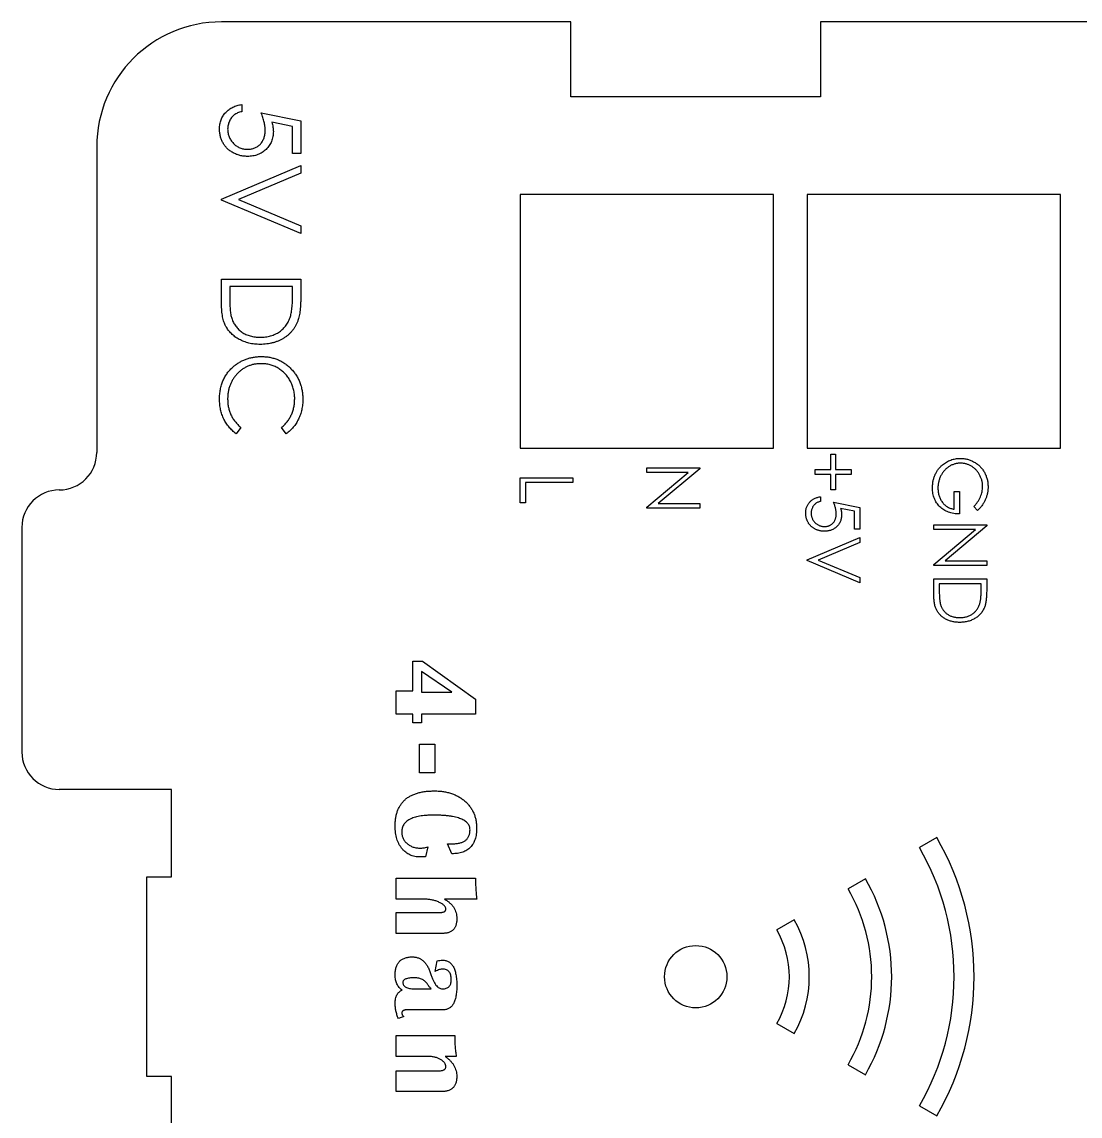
# Model space of a CAD drawing. Header units: millimetres. Extents: x 2 to 1187, y 2 to 839.
# Drawn here: x 164.3 to 206.7, y 704.09 to 747.92 of the extents above; entities that cross this region are included whole.
import ezdxf

# ---------------------------------------------------------------- set-up
doc = ezdxf.new("R2010")
doc.units = ezdxf.units.MM

msp = doc.modelspace()

# ---------------------------------------------------------------- linework, layer by layer
at = {"color": 7, "linetype": 'Continuous', "lineweight": 25}
for p, q in [((186.297, 747.924), (172.297, 747.924)), ((186.297, 744.924), (186.297, 747.924)), ((196.297, 747.924), (196.297, 744.924)), ((216.297, 747.924), (196.297, 747.924)), ((196.297, 744.924), (186.297, 744.924)), ((173.111, 744.612), (173.111, 744.327)), ((173.885, 744.286), (175.472, 743.961)), ((175.146, 743.738), (174.311, 743.909)), ((175.472, 743.961), (175.472, 742.658)), ((175.146, 742.658), (175.146, 743.738)), ((167.297, 742.924), (167.297, 730.674)), ((175.472, 742.658), (175.146, 742.658)), ((172.297, 740.826), (175.472, 742.17)), ((175.472, 742.17), (175.472, 741.864)), ((175.472, 741.864), (172.97, 740.806)), ((172.297, 740.786), (172.297, 740.826)), ((175.472, 739.442), (172.297, 740.786)), ((172.97, 740.806), (175.472, 739.748)), ((194.417, 741.004), (184.257, 741.004)), ((184.257, 741.004), (184.257, 730.844)), ((194.417, 730.844), (194.417, 741.004)), ((205.917, 741.004), (195.757, 741.004)), ((195.757, 741.004), (195.757, 730.844)), ((205.917, 730.844), (205.917, 741.004)), ((175.472, 739.748), (175.472, 739.442)), ((172.297, 737.611), (175.472, 737.611)), ((172.297, 736.627), (172.297, 737.611)), ((175.146, 737.326), (172.623, 737.326)), ((172.623, 737.326), (172.623, 736.961)), ((175.146, 737.103), (175.146, 737.326)), ((175.472, 737.611), (175.472, 736.97)), ((173.07, 731.673), (172.882, 731.424)), ((174.889, 731.424), (174.699, 731.673)), ((184.257, 730.844), (194.417, 730.844)), ((195.757, 730.844), (205.917, 730.844)), ((196.707, 729.988), (196.707, 730.612)), ((196.707, 730.612), (196.897, 730.612)), ((196.897, 730.612), (196.897, 729.988)), ((189.337, 730.066), (191.454, 730.066)), ((189.337, 729.876), (189.337, 730.066)), ((189.337, 728.481), (190.999, 729.876)), ((190.999, 729.876), (189.337, 729.876)), ((191.454, 730.026), (189.788, 728.628)), ((191.454, 730.066), (191.454, 730.026)), ((196.083, 729.988), (196.707, 729.988)), ((196.083, 729.798), (196.083, 729.988)), ((196.897, 729.988), (197.521, 729.988)), ((197.521, 729.988), (197.521, 729.798)), ((184.257, 729.659), (186.374, 729.659)), ((184.257, 728.655), (184.257, 729.659)), ((184.474, 729.469), (184.474, 728.655)), ((186.374, 729.469), (184.474, 729.469)), ((186.374, 729.659), (186.374, 729.469)), ((196.707, 729.798), (196.083, 729.798)), ((196.707, 729.174), (196.707, 729.798)), ((196.897, 729.798), (196.897, 729.174)), ((197.521, 729.798), (196.897, 729.798)), ((196.897, 729.174), (196.707, 729.174)), ((201.651, 729.107), (201.868, 729.107)), ((201.651, 728.402), (201.651, 729.107)), ((201.868, 729.107), (201.868, 728.212)), ((184.474, 728.655), (184.257, 728.655)), ((189.788, 728.628), (191.454, 728.628)), ((191.454, 728.628), (191.454, 728.438)), ((196.3, 728.903), (196.3, 728.713)), ((196.815, 728.686), (197.874, 728.469)), ((202.592, 728.347), (202.438, 728.51)), ((189.337, 728.438), (189.337, 728.481)), ((191.454, 728.438), (189.337, 728.438)), ((197.657, 728.32), (197.1, 728.434)), ((197.657, 727.6), (197.657, 728.32)), ((197.874, 728.469), (197.874, 727.6)), ((164.297, 727.674), (164.297, 718.674)), ((200.837, 727.778), (202.954, 727.778)), ((200.837, 727.588), (200.837, 727.778)), ((202.954, 727.738), (201.288, 726.339)), ((202.954, 727.778), (202.954, 727.738)), ((195.757, 726.379), (197.874, 727.275)), ((197.874, 727.6), (197.657, 727.6)), ((197.874, 727.275), (197.874, 727.071)), ((200.837, 726.193), (202.499, 727.588)), ((202.499, 727.588), (200.837, 727.588)), ((197.874, 727.071), (196.206, 726.366)), ((195.757, 726.352), (195.757, 726.379)), ((197.874, 725.456), (195.757, 726.352)), ((196.206, 726.366), (197.874, 725.66)), ((201.288, 726.339), (202.954, 726.339)), ((202.954, 726.339), (202.954, 726.149)), ((200.837, 726.149), (200.837, 726.193)), ((202.954, 726.149), (200.837, 726.149)), ((197.874, 725.66), (197.874, 725.456)), ((200.837, 725.607), (202.954, 725.607)), ((200.837, 724.951), (200.837, 725.607)), ((202.954, 725.607), (202.954, 725.179)), ((201.054, 725.417), (201.054, 725.174)), ((202.737, 725.417), (201.054, 725.417)), ((202.737, 725.268), (202.737, 725.417)), ((179.959, 722.312), (180.346, 722.312)), ((179.959, 721.121), (179.959, 722.312)), ((180.346, 722.312), (182.472, 720.795)), ((181.525, 721.077), (180.311, 721.897)), ((180.311, 721.897), (180.311, 721.077)), ((179.297, 721.121), (179.959, 721.121)), ((179.297, 720.195), (179.297, 721.121)), ((180.311, 721.077), (181.525, 721.077)), ((182.472, 720.795), (182.472, 720.195)), ((179.959, 720.195), (179.297, 720.195)), ((179.959, 719.842), (179.959, 720.195)), ((182.472, 720.195), (180.311, 720.195)), ((180.311, 720.195), (180.311, 719.842)), ((180.311, 719.842), (179.959, 719.842)), ((180.223, 717.84), (180.223, 718.987)), ((180.223, 718.987), (180.84, 718.987)), ((180.84, 718.987), (180.84, 717.84)), ((180.84, 717.84), (180.223, 717.84)), ((170.297, 717.174), (165.797, 717.174)), ((170.297, 713.674), (170.297, 717.174)), ((181.525, 714.601), (181.344, 714.996)), ((200.953, 715.249), (200.26, 714.849)), ((180.568, 714.873), (180.466, 714.48)), ((169.297, 705.674), (169.297, 713.674)), ((169.297, 713.674), (170.297, 713.674)), ((179.297, 713.616), (182.472, 713.616)), ((179.297, 712.778), (179.297, 713.616)), ((198.095, 713.599), (197.403, 713.199)), ((180.461, 712.778), (179.297, 712.778)), ((182.521, 712.778), (181.233, 712.778)), ((179.297, 712.249), (181.073, 712.249)), ((179.297, 711.411), (179.297, 712.249)), ((195.237, 711.949), (194.545, 711.549)), ((181.166, 711.411), (179.297, 711.411)), ((180.86, 709.889), (180.941, 710.31)), ((180.032, 709.189), (180.702, 709.189)), ((181.182, 708.351), (179.763, 708.351)), ((179.594, 708.079), (179.381, 707.997)), ((194.545, 707.799), (195.237, 707.399)), ((179.297, 707.319), (181.639, 707.319)), ((179.297, 706.481), (179.297, 707.319)), ((180.577, 706.481), (179.297, 706.481)), ((181.698, 706.481), (181.259, 706.481)), ((179.297, 705.908), (181.013, 705.908)), ((179.297, 705.07), (179.297, 705.908)), ((197.403, 706.149), (198.095, 705.749)), ((170.297, 705.674), (169.297, 705.674)), ((170.297, 702.174), (170.297, 705.674)), ((181.096, 705.07), (179.297, 705.07)), ((200.26, 704.499), (200.953, 704.099))]:
    msp.add_line(p, q, dxfattribs=at)
msp.add_circle((191.297, 709.674), 1.25, dxfattribs=at)
for centre, radius, start, end in [((172.297, 742.924), 5, 90, 180), ((165.797, 730.674), 1.5, 270, 0), ((165.797, 727.674), 1.5, 90, 180), ((165.797, 718.674), 1.5, 180, 270), ((191.297, 709.674), 11.15, 330, 30), ((191.297, 709.674), 10.35, 330, 30), ((191.297, 709.674), 7.05, 330, 30), ((191.297, 709.674), 7.85, 330, 30), ((191.297, 709.674), 4.55, 330, 30), ((191.297, 709.674), 3.75, 330, 30)]:
    msp.add_arc(centre, radius, start, end, dxfattribs=at)
for points, knots in [([(172.216, 743.643), (172.216, 743.675), (172.218, 743.737), (172.23, 743.828), (172.249, 743.916), (172.277, 744), (172.312, 744.08), (172.355, 744.156), (172.406, 744.228), (172.464, 744.296), (172.529, 744.358), (172.598, 744.415), (172.673, 744.465), (172.751, 744.508), (172.835, 744.545), (172.923, 744.574), (173.015, 744.597), (173.079, 744.607), (173.111, 744.612)], [0, 0, 0, 0, 0.065427, 0.128719, 0.190252, 0.250745, 0.310663, 0.370797, 0.431291, 0.493204, 0.55557, 0.61731, 0.678641, 0.74069, 0.802969, 0.866791, 0.932342, 1, 1, 1, 1]), ([(173.111, 744.327), (173.081, 744.32), (173.023, 744.307), (172.941, 744.277), (172.868, 744.241), (172.803, 744.197), (172.747, 744.146), (172.696, 744.088), (172.651, 744.022), (172.613, 743.949), (172.58, 743.873), (172.559, 743.792), (172.544, 743.71), (172.542, 743.655), (172.541, 743.627)], [0, 0, 0, 0, 0.094699, 0.182017, 0.26441, 0.342584, 0.419032, 0.496446, 0.577316, 0.661468, 0.746701, 0.831237, 0.915195, 1, 1, 1, 1]), ([(174.047, 743.587), (174.047, 743.612), (174.046, 743.662), (174.038, 743.741), (174.025, 743.822), (174.007, 743.908), (173.984, 743.997), (173.956, 744.091), (173.923, 744.188), (173.898, 744.253), (173.885, 744.286)], [0, 0, 0, 0, 0.10308, 0.21102, 0.325963, 0.4465, 0.574634, 0.7089, 0.851186, 1, 1, 1, 1]), ([(174.311, 743.909), (174.321, 743.876), (174.339, 743.81), (174.359, 743.714), (174.371, 743.623), (174.372, 743.564), (174.373, 743.535)], [0, 0, 0, 0, 0.275068, 0.532901, 0.773973, 1, 1, 1, 1]), ([(173.334, 742.536), (173.309, 742.537), (173.257, 742.538), (173.181, 742.544), (173.106, 742.556), (173.033, 742.571), (172.962, 742.592), (172.892, 742.617), (172.824, 742.646), (172.757, 742.679), (172.694, 742.718), (172.634, 742.758), (172.578, 742.803), (172.525, 742.85), (172.477, 742.901), (172.432, 742.955), (172.392, 743.012), (172.355, 743.072), (172.322, 743.135), (172.294, 743.201), (172.27, 743.269), (172.25, 743.339), (172.234, 743.412), (172.224, 743.487), (172.216, 743.564), (172.216, 743.617), (172.216, 743.643)], [0, 0, 0, 0, 0.04401, 0.087425, 0.130104, 0.172535, 0.214532, 0.25627, 0.298262, 0.340668, 0.382714, 0.423715, 0.464256, 0.504079, 0.543863, 0.583286, 0.623103, 0.662926, 0.703244, 0.743626, 0.784565, 0.825769, 0.867772, 0.910755, 0.954919, 1, 1, 1, 1]), ([(172.541, 743.627), (172.542, 743.6), (172.544, 743.546), (172.555, 743.467), (172.572, 743.391), (172.598, 743.319), (172.63, 743.248), (172.67, 743.182), (172.717, 743.118), (172.771, 743.057), (172.829, 743.002), (172.892, 742.954), (172.96, 742.913), (173.03, 742.879), (173.104, 742.853), (173.182, 742.834), (173.263, 742.823), (173.318, 742.822), (173.347, 742.821)], [0, 0, 0, 0, 0.0642073, 0.1264247, 0.1876803, 0.2482164, 0.3083051, 0.369661, 0.4316986, 0.4959469, 0.559758, 0.6222954, 0.6839106, 0.7450924, 0.8067402, 0.8690866, 0.93329, 1, 1, 1, 1]), ([(174.373, 743.535), (174.372, 743.5), (174.371, 743.43), (174.356, 743.328), (174.333, 743.231), (174.302, 743.138), (174.261, 743.05), (174.21, 742.967), (174.151, 742.889), (174.082, 742.817), (174.007, 742.751), (173.926, 742.693), (173.84, 742.645), (173.749, 742.605), (173.653, 742.573), (173.551, 742.552), (173.444, 742.538), (173.372, 742.537), (173.334, 742.536)], [0, 0, 0, 0, 0.065798, 0.129376, 0.190867, 0.251245, 0.310771, 0.370654, 0.431043, 0.493147, 0.555361, 0.616316, 0.677302, 0.738297, 0.80079, 0.864797, 0.931055, 1, 1, 1, 1]), ([(173.347, 742.821), (173.372, 742.821), (173.422, 742.822), (173.495, 742.833), (173.564, 742.849), (173.629, 742.872), (173.691, 742.901), (173.749, 742.938), (173.804, 742.98), (173.854, 743.029), (173.9, 743.083), (173.939, 743.142), (173.972, 743.206), (174.001, 743.273), (174.021, 743.346), (174.037, 743.422), (174.046, 743.503), (174.047, 743.558), (174.047, 743.587)], [0, 0, 0, 0, 0.065358, 0.128002, 0.188327, 0.247189, 0.305609, 0.364042, 0.422603, 0.482636, 0.543255, 0.604078, 0.664931, 0.727386, 0.791447, 0.858041, 0.92703, 1, 1, 1, 1]), ([(172.623, 736.961), (172.623, 736.909), (172.623, 736.808), (172.627, 736.663), (172.633, 736.531), (172.642, 736.411), (172.654, 736.304), (172.666, 736.209), (172.682, 736.127), (172.697, 736.077), (172.703, 736.054)], [0, 0, 0, 0, 0.171901, 0.330628, 0.475549, 0.606746, 0.725024, 0.829742, 0.921323, 1, 1, 1, 1]), ([(175.057, 736.127), (175.065, 736.154), (175.08, 736.21), (175.097, 736.303), (175.113, 736.407), (175.125, 736.523), (175.134, 736.65), (175.141, 736.79), (175.146, 736.942), (175.146, 737.048), (175.146, 737.103)], [0, 0, 0, 0, 0.084319, 0.179285, 0.286583, 0.405111, 0.535593, 0.67819, 0.832976, 1, 1, 1, 1]), ([(175.472, 736.97), (175.472, 736.914), (175.471, 736.806), (175.466, 736.65), (175.457, 736.507), (175.445, 736.375), (175.429, 736.255), (175.41, 736.146), (175.387, 736.05), (175.367, 735.99), (175.358, 735.962)], [0, 0, 0, 0, 0.16429, 0.317407, 0.458845, 0.588746, 0.707831, 0.81577, 0.91288, 1, 1, 1, 1]), ([(173.845, 735.006), (173.805, 735.006), (173.728, 735.007), (173.614, 735.017), (173.503, 735.032), (173.397, 735.055), (173.293, 735.083), (173.193, 735.117), (173.097, 735.158), (173.005, 735.205), (172.917, 735.256), (172.836, 735.313), (172.759, 735.371), (172.69, 735.436), (172.625, 735.502), (172.567, 735.574), (172.515, 735.649), (172.468, 735.728), (172.427, 735.813), (172.392, 735.906), (172.363, 736.007), (172.339, 736.115), (172.32, 736.232), (172.307, 736.356), (172.298, 736.489), (172.297, 736.58), (172.297, 736.627)], [0, 0, 0, 0, 0.046076, 0.090797, 0.134281, 0.177005, 0.218799, 0.260135, 0.300966, 0.341496, 0.381461, 0.420134, 0.457932, 0.494759, 0.531032, 0.56696, 0.602531, 0.638141, 0.674888, 0.713498, 0.754468, 0.797837, 0.844006, 0.893083, 0.944969, 1, 1, 1, 1]), ([(172.703, 736.054), (172.714, 736.025), (172.734, 735.968), (172.771, 735.885), (172.814, 735.808), (172.863, 735.735), (172.917, 735.667), (172.978, 735.604), (173.044, 735.546), (173.116, 735.493), (173.193, 735.445), (173.274, 735.404), (173.359, 735.369), (173.448, 735.34), (173.542, 735.318), (173.639, 735.302), (173.741, 735.292), (173.81, 735.291), (173.845, 735.291)], [0, 0, 0, 0, 0.062404, 0.123317, 0.183094, 0.241742, 0.300863, 0.359954, 0.419146, 0.479785, 0.541094, 0.602537, 0.66452, 0.727852, 0.79293, 0.859696, 0.928477, 1, 1, 1, 1]), ([(173.845, 735.291), (173.882, 735.291), (173.955, 735.292), (174.062, 735.303), (174.165, 735.32), (174.264, 735.344), (174.359, 735.376), (174.45, 735.413), (174.536, 735.459), (174.619, 735.51), (174.695, 735.568), (174.766, 735.632), (174.831, 735.701), (174.889, 735.775), (174.941, 735.855), (174.987, 735.94), (175.026, 736.031), (175.047, 736.095), (175.057, 736.127)], [0, 0, 0, 0, 0.070142, 0.137795, 0.2032, 0.267139, 0.329981, 0.391589, 0.453055, 0.514083, 0.574741, 0.634599, 0.693842, 0.753474, 0.81315, 0.874096, 0.936015, 1, 1, 1, 1]), ([(175.358, 735.962), (175.344, 735.925), (175.316, 735.853), (175.264, 735.749), (175.205, 735.652), (175.138, 735.56), (175.063, 735.476), (174.983, 735.396), (174.893, 735.324), (174.797, 735.257), (174.695, 735.198), (174.587, 735.147), (174.476, 735.102), (174.358, 735.068), (174.237, 735.039), (174.11, 735.02), (173.979, 735.008), (173.89, 735.006), (173.845, 735.006)], [0, 0, 0, 0, 0.0615421, 0.1216887, 0.1811465, 0.2398643, 0.2986881, 0.3576309, 0.4175855, 0.4786609, 0.5404042, 0.6023393, 0.6651162, 0.7285719, 0.7936601, 0.8605407, 0.9292392, 1, 1, 1, 1]), ([(173.881, 734.232), (173.834, 734.231), (173.742, 734.229), (173.607, 734.209), (173.478, 734.178), (173.355, 734.133), (173.237, 734.077), (173.127, 734.006), (173.021, 733.924), (172.923, 733.829), (172.834, 733.725), (172.755, 733.614), (172.689, 733.495), (172.635, 733.371), (172.593, 733.239), (172.563, 733.101), (172.544, 732.956), (172.542, 732.857), (172.541, 732.807)], [0, 0, 0, 0, 0.064323, 0.12629, 0.186726, 0.246146, 0.305576, 0.365429, 0.426326, 0.48884, 0.551725, 0.613919, 0.675484, 0.737334, 0.800229, 0.864502, 0.931041, 1, 1, 1, 1]), ([(172.771, 734.115), (172.81, 734.147), (172.889, 734.211), (173.016, 734.292), (173.149, 734.362), (173.288, 734.419), (173.433, 734.463), (173.585, 734.494), (173.742, 734.514), (173.849, 734.516), (173.903, 734.517)], [0, 0, 0, 0, 0.124329, 0.247156, 0.36878, 0.490734, 0.613614, 0.738958, 0.867311, 1, 1, 1, 1]), ([(175.228, 732.827), (175.227, 732.858), (175.227, 732.922), (175.217, 733.016), (175.203, 733.108), (175.184, 733.199), (175.158, 733.287), (175.128, 733.374), (175.09, 733.459), (175.049, 733.542), (175.002, 733.622), (174.951, 733.697), (174.896, 733.768), (174.838, 733.834), (174.775, 733.895), (174.709, 733.952), (174.638, 734.004), (174.564, 734.052), (174.487, 734.094), (174.408, 734.131), (174.326, 734.163), (174.242, 734.188), (174.155, 734.208), (174.066, 734.222), (173.974, 734.231), (173.913, 734.232), (173.881, 734.232)], [0, 0, 0, 0, 0.043958, 0.087509, 0.130473, 0.173052, 0.215425, 0.257675, 0.300181, 0.343153, 0.38596, 0.427724, 0.468859, 0.509536, 0.549725, 0.589825, 0.630254, 0.67072, 0.711239, 0.751608, 0.791759, 0.832446, 0.873309, 0.914536, 0.95692, 1, 1, 1, 1]), ([(173.903, 734.517), (173.96, 734.516), (174.072, 734.513), (174.237, 734.489), (174.395, 734.451), (174.546, 734.399), (174.69, 734.329), (174.827, 734.245), (174.958, 734.145), (175.079, 734.032), (175.19, 733.907), (175.288, 733.773), (175.369, 733.631), (175.437, 733.482), (175.49, 733.324), (175.526, 733.159), (175.549, 732.986), (175.552, 732.869), (175.553, 732.809)], [0, 0, 0, 0, 0.064556, 0.127011, 0.18795, 0.247928, 0.307764, 0.368249, 0.429483, 0.492755, 0.556268, 0.618226, 0.679663, 0.741252, 0.80342, 0.866819, 0.93233, 1, 1, 1, 1]), ([(172.216, 732.805), (172.216, 732.839), (172.216, 732.907), (172.224, 733.006), (172.234, 733.103), (172.25, 733.198), (172.268, 733.289), (172.293, 733.378), (172.321, 733.464), (172.353, 733.547), (172.39, 733.628), (172.432, 733.706), (172.478, 733.781), (172.527, 733.854), (172.582, 733.923), (172.64, 733.99), (172.703, 734.055), (172.748, 734.094), (172.771, 734.115)], [0, 0, 0, 0, 0.069663, 0.13775, 0.203917, 0.26878, 0.332414, 0.394754, 0.45618, 0.516996, 0.577396, 0.637198, 0.696999, 0.756756, 0.816554, 0.876948, 0.938132, 1, 1, 1, 1]), ([(172.882, 731.424), (172.856, 731.444), (172.804, 731.484), (172.731, 731.548), (172.663, 731.617), (172.599, 731.689), (172.539, 731.764), (172.485, 731.844), (172.434, 731.927), (172.388, 732.014), (172.347, 732.103), (172.313, 732.196), (172.283, 732.291), (172.258, 732.389), (172.239, 732.489), (172.226, 732.592), (172.217, 732.698), (172.216, 732.769), (172.216, 732.805)], [0, 0, 0, 0, 0.061672, 0.123049, 0.183469, 0.243719, 0.304269, 0.364851, 0.425591, 0.487034, 0.548861, 0.611156, 0.673539, 0.73697, 0.800792, 0.866017, 0.932103, 1, 1, 1, 1]), ([(172.541, 732.807), (172.543, 732.751), (172.546, 732.642), (172.571, 732.482), (172.613, 732.329), (172.671, 732.183), (172.746, 732.044), (172.837, 731.912), (172.946, 731.787), (173.028, 731.711), (173.07, 731.673)], [0, 0, 0, 0, 0.1285152, 0.2529486, 0.3747547, 0.4959398, 0.6171806, 0.7409095, 0.8678111, 1, 1, 1, 1]), ([(174.699, 731.673), (174.72, 731.691), (174.762, 731.726), (174.821, 731.783), (174.877, 731.842), (174.928, 731.904), (174.975, 731.969), (175.019, 732.036), (175.058, 732.106), (175.106, 732.203), (175.155, 732.329), (175.197, 732.489), (175.224, 732.655), (175.226, 732.769), (175.228, 732.827)], [0, 0, 0, 0, 0.063163, 0.125475, 0.187121, 0.248294, 0.309295, 0.36985, 0.430973, 0.492456, 0.616148, 0.740844, 0.868183, 1, 1, 1, 1]), ([(175.553, 732.809), (175.553, 732.772), (175.552, 732.7), (175.544, 732.593), (175.53, 732.489), (175.51, 732.388), (175.487, 732.289), (175.456, 732.193), (175.42, 732.099), (175.38, 732.009), (175.334, 731.921), (175.284, 731.838), (175.229, 731.759), (175.17, 731.683), (175.106, 731.613), (175.039, 731.545), (174.966, 731.482), (174.915, 731.443), (174.889, 731.424)], [0, 0, 0, 0, 0.068544, 0.135676, 0.201205, 0.265669, 0.329637, 0.392763, 0.455062, 0.517479, 0.579139, 0.640086, 0.700207, 0.759818, 0.819637, 0.879361, 0.939515, 1, 1, 1, 1]), ([(201.183, 730.177), (201.209, 730.198), (201.26, 730.239), (201.342, 730.292), (201.427, 730.337), (201.515, 730.373), (201.606, 730.402), (201.7, 730.422), (201.797, 730.434), (201.863, 730.436), (201.896, 730.437)], [0, 0, 0, 0, 0.127896, 0.253668, 0.376738, 0.499344, 0.621999, 0.745699, 0.871345, 1, 1, 1, 1]), ([(201.896, 730.437), (201.921, 730.437), (201.971, 730.436), (202.044, 730.428), (202.116, 730.417), (202.187, 730.401), (202.256, 730.38), (202.325, 730.354), (202.392, 730.324), (202.457, 730.289), (202.52, 730.251), (202.579, 730.208), (202.635, 730.163), (202.688, 730.114), (202.737, 730.061), (202.782, 730.005), (202.824, 729.945), (202.863, 729.883), (202.897, 729.817), (202.927, 729.749), (202.952, 729.679), (202.973, 729.607), (202.988, 729.533), (202.999, 729.457), (203.007, 729.378), (203.008, 729.325), (203.008, 729.298)], [0, 0, 0, 0, 0.042042, 0.08355, 0.124652, 0.165314, 0.206254, 0.247057, 0.288418, 0.330078, 0.371767, 0.412848, 0.453422, 0.493967, 0.534349, 0.574922, 0.615865, 0.657226, 0.698986, 0.740469, 0.78231, 0.824555, 0.867032, 0.910493, 0.954616, 1, 1, 1, 1]), ([(200.783, 729.26), (200.783, 729.284), (200.784, 729.331), (200.789, 729.401), (200.796, 729.469), (200.807, 729.534), (200.821, 729.598), (200.839, 729.661), (200.859, 729.721), (200.882, 729.779), (200.909, 729.836), (200.939, 729.89), (200.971, 729.943), (201.007, 729.994), (201.047, 730.043), (201.089, 730.09), (201.135, 730.135), (201.167, 730.163), (201.183, 730.177)], [0, 0, 0, 0, 0.069237, 0.136557, 0.202094, 0.266464, 0.329769, 0.391879, 0.453271, 0.514115, 0.57439, 0.634142, 0.693923, 0.754152, 0.81447, 0.875661, 0.937348, 1, 1, 1, 1]), ([(201.905, 730.247), (201.885, 730.247), (201.846, 730.246), (201.788, 730.24), (201.731, 730.229), (201.674, 730.215), (201.618, 730.196), (201.563, 730.174), (201.508, 730.147), (201.455, 730.116), (201.404, 730.082), (201.355, 730.044), (201.309, 730.003), (201.266, 729.959), (201.225, 729.912), (201.187, 729.862), (201.153, 729.809), (201.121, 729.752), (201.093, 729.694), (201.067, 729.634), (201.047, 729.572), (201.03, 729.509), (201.016, 729.445), (201.007, 729.379), (201.001, 729.312), (201, 729.267), (201, 729.244)], [0, 0, 0, 0, 0.038993, 0.07788, 0.116649, 0.155344, 0.194634, 0.234276, 0.274561, 0.315681, 0.357032, 0.398094, 0.439109, 0.479843, 0.521283, 0.562849, 0.6053, 0.648415, 0.691733, 0.735154, 0.778373, 0.821664, 0.865526, 0.909733, 0.954523, 1, 1, 1, 1]), ([(202.791, 729.305), (202.791, 729.325), (202.79, 729.366), (202.784, 729.427), (202.775, 729.487), (202.761, 729.547), (202.744, 729.605), (202.724, 729.663), (202.699, 729.721), (202.671, 729.777), (202.64, 729.831), (202.605, 729.882), (202.568, 729.931), (202.528, 729.976), (202.486, 730.018), (202.441, 730.056), (202.393, 730.092), (202.342, 730.124), (202.29, 730.153), (202.238, 730.178), (202.184, 730.199), (202.129, 730.217), (202.074, 730.23), (202.019, 730.24), (201.962, 730.246), (201.924, 730.247), (201.905, 730.247)], [0, 0, 0, 0, 0.042848, 0.085584, 0.127738, 0.170094, 0.212536, 0.255515, 0.298646, 0.342636, 0.386565, 0.429577, 0.471703, 0.513552, 0.555118, 0.596385, 0.637976, 0.679684, 0.7212, 0.761763, 0.80208, 0.841782, 0.881042, 0.920621, 0.960095, 1, 1, 1, 1]), ([(201.868, 728.212), (201.828, 728.213), (201.749, 728.215), (201.633, 728.229), (201.524, 728.252), (201.421, 728.283), (201.325, 728.324), (201.235, 728.373), (201.152, 728.431), (201.075, 728.498), (201.006, 728.572), (200.946, 728.652), (200.895, 728.739), (200.854, 728.832), (200.822, 728.93), (200.799, 729.035), (200.785, 729.146), (200.784, 729.222), (200.783, 729.26)], [0, 0, 0, 0, 0.0712723, 0.1394927, 0.2046354, 0.2674057, 0.3284456, 0.3883972, 0.4477339, 0.5073916, 0.5667676, 0.6254783, 0.6840665, 0.7432484, 0.8040334, 0.8664988, 0.9317232, 1, 1, 1, 1]), ([(201, 729.244), (201, 729.216), (201.002, 729.162), (201.01, 729.083), (201.024, 729.007), (201.044, 728.934), (201.07, 728.865), (201.101, 728.798), (201.138, 728.736), (201.18, 728.676), (201.227, 728.621), (201.277, 728.572), (201.331, 728.528), (201.389, 728.491), (201.449, 728.459), (201.514, 728.434), (201.581, 728.414), (201.628, 728.406), (201.651, 728.402)], [0, 0, 0, 0, 0.070632, 0.138698, 0.204924, 0.269449, 0.332647, 0.395314, 0.457778, 0.520673, 0.58287, 0.643335, 0.702602, 0.760732, 0.819484, 0.878265, 0.938489, 1, 1, 1, 1]), ([(202.438, 728.51), (202.466, 728.54), (202.52, 728.598), (202.592, 728.693), (202.652, 728.792), (202.702, 728.895), (202.742, 728.998), (202.77, 729.102), (202.788, 729.204), (202.79, 729.271), (202.791, 729.305)], [0, 0, 0, 0, 0.136506, 0.269032, 0.39892, 0.527082, 0.652272, 0.772137, 0.887488, 1, 1, 1, 1]), ([(203.008, 729.298), (203.008, 729.277), (203.007, 729.233), (203.002, 729.168), (202.995, 729.105), (202.984, 729.042), (202.97, 728.98), (202.953, 728.92), (202.933, 728.86), (202.91, 728.801), (202.883, 728.743), (202.853, 728.685), (202.819, 728.628), (202.781, 728.571), (202.739, 728.514), (202.694, 728.458), (202.645, 728.402), (202.61, 728.366), (202.592, 728.347)], [0, 0, 0, 0, 0.061617, 0.12218, 0.182217, 0.241473, 0.300957, 0.359966, 0.41903, 0.478066, 0.537991, 0.598959, 0.66132, 0.725246, 0.791219, 0.858745, 0.928317, 1, 1, 1, 1]), ([(195.703, 728.257), (195.703, 728.278), (195.704, 728.32), (195.713, 728.38), (195.725, 728.439), (195.743, 728.495), (195.767, 728.548), (195.796, 728.598), (195.829, 728.647), (195.868, 728.692), (195.912, 728.734), (195.958, 728.772), (196.007, 728.805), (196.06, 728.834), (196.115, 728.858), (196.174, 728.877), (196.236, 728.893), (196.278, 728.899), (196.3, 728.903)], [0, 0, 0, 0, 0.0654266, 0.1287191, 0.190252, 0.2507454, 0.3106631, 0.3707974, 0.4312907, 0.4932041, 0.5555698, 0.6173104, 0.6786412, 0.7406897, 0.8029689, 0.8667915, 0.9323415, 1, 1, 1, 1]), ([(196.3, 728.713), (196.28, 728.708), (196.241, 728.699), (196.186, 728.679), (196.138, 728.655), (196.095, 728.626), (196.057, 728.592), (196.023, 728.553), (195.993, 728.51), (195.967, 728.461), (195.946, 728.41), (195.932, 728.356), (195.921, 728.302), (195.92, 728.265), (195.92, 728.246)], [0, 0, 0, 0, 0.094699, 0.182017, 0.26441, 0.342584, 0.419032, 0.496446, 0.577316, 0.661468, 0.746701, 0.831237, 0.915195, 1, 1, 1, 1]), ([(196.924, 728.219), (196.924, 728.236), (196.923, 728.27), (196.917, 728.322), (196.909, 728.376), (196.897, 728.433), (196.882, 728.493), (196.863, 728.555), (196.841, 728.62), (196.824, 728.663), (196.815, 728.686)], [0, 0, 0, 0, 0.10308, 0.21102, 0.325963, 0.4465, 0.574634, 0.7089, 0.851186, 1, 1, 1, 1]), ([(196.449, 727.519), (196.431, 727.519), (196.397, 727.52), (196.346, 727.524), (196.296, 727.532), (196.248, 727.542), (196.2, 727.556), (196.154, 727.573), (196.108, 727.592), (196.064, 727.614), (196.022, 727.64), (195.982, 727.667), (195.944, 727.697), (195.909, 727.728), (195.877, 727.762), (195.847, 727.798), (195.82, 727.836), (195.796, 727.876), (195.773, 727.918), (195.755, 727.962), (195.739, 728.007), (195.726, 728.054), (195.715, 728.103), (195.708, 728.153), (195.703, 728.204), (195.703, 728.239), (195.703, 728.257)], [0, 0, 0, 0, 0.04401, 0.087425, 0.130104, 0.172535, 0.214532, 0.25627, 0.298262, 0.340668, 0.382714, 0.423715, 0.464256, 0.504079, 0.543863, 0.583286, 0.623103, 0.662926, 0.703244, 0.743626, 0.784565, 0.825769, 0.867772, 0.910755, 0.954919, 1, 1, 1, 1]), ([(195.92, 728.246), (195.92, 728.228), (195.921, 728.192), (195.929, 728.14), (195.94, 728.089), (195.958, 728.041), (195.979, 727.994), (196.006, 727.95), (196.037, 727.907), (196.073, 727.866), (196.112, 727.83), (196.154, 727.797), (196.199, 727.77), (196.246, 727.747), (196.295, 727.73), (196.347, 727.718), (196.401, 727.71), (196.438, 727.709), (196.457, 727.709)], [0, 0, 0, 0, 0.0642073, 0.1264247, 0.1876803, 0.2482164, 0.3083051, 0.369661, 0.4316986, 0.4959469, 0.559758, 0.6222954, 0.6839106, 0.7450924, 0.8067402, 0.8690866, 0.93329, 1, 1, 1, 1]), ([(197.141, 728.185), (197.141, 728.161), (197.14, 728.115), (197.13, 728.047), (197.115, 727.982), (197.093, 727.92), (197.066, 727.862), (197.032, 727.806), (196.993, 727.754), (196.947, 727.706), (196.897, 727.662), (196.843, 727.623), (196.786, 727.591), (196.725, 727.565), (196.661, 727.544), (196.593, 727.53), (196.522, 727.52), (196.473, 727.519), (196.449, 727.519)], [0, 0, 0, 0, 0.065798, 0.129376, 0.190867, 0.251245, 0.310771, 0.370654, 0.431043, 0.493147, 0.555361, 0.616316, 0.677302, 0.738297, 0.80079, 0.864797, 0.931055, 1, 1, 1, 1]), ([(196.457, 727.709), (196.474, 727.709), (196.507, 727.71), (196.555, 727.717), (196.602, 727.727), (196.645, 727.743), (196.687, 727.762), (196.725, 727.787), (196.762, 727.815), (196.795, 727.848), (196.826, 727.883), (196.852, 727.923), (196.874, 727.965), (196.893, 728.01), (196.907, 728.059), (196.917, 728.11), (196.923, 728.163), (196.924, 728.2), (196.924, 728.219)], [0, 0, 0, 0, 0.0653579, 0.1280021, 0.1883273, 0.2471891, 0.305609, 0.3640415, 0.4226032, 0.4826356, 0.5432545, 0.6040784, 0.6649314, 0.7273862, 0.7914468, 0.8580412, 0.9270295, 1, 1, 1, 1]), ([(197.1, 728.434), (197.106, 728.412), (197.118, 728.368), (197.131, 728.304), (197.139, 728.244), (197.141, 728.204), (197.141, 728.185)], [0, 0, 0, 0, 0.275068, 0.532901, 0.773973, 1, 1, 1, 1]), ([(201.054, 725.174), (201.054, 725.139), (201.055, 725.072), (201.057, 724.975), (201.061, 724.887), (201.067, 724.807), (201.075, 724.735), (201.083, 724.672), (201.094, 724.617), (201.104, 724.584), (201.108, 724.569)], [0, 0, 0, 0, 0.171901, 0.330628, 0.475549, 0.606746, 0.725024, 0.829742, 0.921323, 1, 1, 1, 1]), ([(202.677, 724.617), (202.682, 724.635), (202.693, 724.673), (202.704, 724.734), (202.714, 724.804), (202.723, 724.881), (202.729, 724.966), (202.733, 725.06), (202.736, 725.161), (202.737, 725.231), (202.737, 725.268)], [0, 0, 0, 0, 0.084319, 0.179285, 0.286583, 0.405111, 0.535593, 0.67819, 0.832976, 1, 1, 1, 1]), ([(202.954, 725.179), (202.953, 725.142), (202.953, 725.07), (202.95, 724.966), (202.944, 724.871), (202.935, 724.783), (202.925, 724.702), (202.912, 724.63), (202.897, 724.566), (202.884, 724.526), (202.877, 724.508)], [0, 0, 0, 0, 0.16429, 0.317407, 0.458845, 0.588746, 0.707831, 0.81577, 0.91288, 1, 1, 1, 1]), ([(201.869, 723.87), (201.843, 723.87), (201.791, 723.871), (201.715, 723.878), (201.641, 723.888), (201.57, 723.903), (201.501, 723.921), (201.434, 723.944), (201.37, 723.971), (201.309, 724.003), (201.251, 724.037), (201.196, 724.075), (201.145, 724.114), (201.099, 724.157), (201.056, 724.201), (201.017, 724.249), (200.982, 724.299), (200.951, 724.351), (200.924, 724.408), (200.9, 724.47), (200.881, 724.537), (200.865, 724.609), (200.852, 724.687), (200.844, 724.77), (200.838, 724.859), (200.837, 724.919), (200.837, 724.951)], [0, 0, 0, 0, 0.0460758, 0.0907971, 0.1342809, 0.1770055, 0.2187994, 0.2601347, 0.3009661, 0.3414958, 0.381461, 0.4201336, 0.4579316, 0.4947594, 0.5310318, 0.5669599, 0.6025309, 0.638141, 0.674888, 0.713498, 0.754468, 0.7978369, 0.8440061, 0.893083, 0.9449692, 1, 1, 1, 1]), ([(201.108, 724.569), (201.115, 724.549), (201.128, 724.511), (201.153, 724.456), (201.182, 724.405), (201.214, 724.356), (201.251, 724.311), (201.291, 724.269), (201.335, 724.23), (201.383, 724.195), (201.434, 724.163), (201.488, 724.135), (201.545, 724.112), (201.604, 724.093), (201.667, 724.078), (201.732, 724.067), (201.8, 724.061), (201.846, 724.06), (201.869, 724.06)], [0, 0, 0, 0, 0.062404, 0.123317, 0.183094, 0.241742, 0.300863, 0.359954, 0.419146, 0.479785, 0.541094, 0.602537, 0.66452, 0.727852, 0.79293, 0.859696, 0.928477, 1, 1, 1, 1]), ([(201.869, 724.06), (201.894, 724.06), (201.943, 724.061), (202.014, 724.068), (202.082, 724.08), (202.148, 724.096), (202.212, 724.117), (202.272, 724.142), (202.33, 724.172), (202.385, 724.206), (202.436, 724.245), (202.483, 724.287), (202.526, 724.333), (202.565, 724.383), (202.6, 724.436), (202.63, 724.493), (202.656, 724.554), (202.67, 724.596), (202.677, 724.617)], [0, 0, 0, 0, 0.070142, 0.137795, 0.2032, 0.267139, 0.329981, 0.391589, 0.453055, 0.514083, 0.574741, 0.634599, 0.693842, 0.753474, 0.81315, 0.874096, 0.936015, 1, 1, 1, 1]), ([(202.877, 724.508), (202.868, 724.483), (202.85, 724.435), (202.815, 724.366), (202.775, 724.301), (202.731, 724.24), (202.681, 724.183), (202.627, 724.13), (202.568, 724.082), (202.504, 724.037), (202.436, 723.998), (202.364, 723.964), (202.289, 723.934), (202.211, 723.911), (202.13, 723.892), (202.046, 723.88), (201.958, 723.871), (201.899, 723.87), (201.869, 723.87)], [0, 0, 0, 0, 0.061542, 0.121689, 0.181146, 0.239864, 0.298688, 0.357631, 0.417586, 0.478661, 0.540404, 0.602339, 0.665116, 0.728572, 0.79366, 0.860541, 0.929239, 1, 1, 1, 1]), ([(179.253, 715.705), (179.254, 715.762), (179.256, 715.872), (179.275, 716.033), (179.306, 716.183), (179.348, 716.322), (179.404, 716.45), (179.473, 716.566), (179.553, 716.672), (179.647, 716.767), (179.753, 716.85), (179.871, 716.922), (180.001, 716.983), (180.144, 717.032), (180.299, 717.071), (180.466, 717.098), (180.646, 717.114), (180.77, 717.116), (180.834, 717.117)], [0, 0, 0, 0, 0.070372, 0.136604, 0.199448, 0.258825, 0.315834, 0.37113, 0.42535, 0.479892, 0.534808, 0.59132, 0.650183, 0.712063, 0.777538, 0.847093, 0.921135, 1, 1, 1, 1]), ([(180.834, 717.117), (180.895, 717.116), (181.014, 717.114), (181.189, 717.094), (181.354, 717.062), (181.512, 717.018), (181.66, 716.958), (181.8, 716.889), (181.93, 716.803), (182.051, 716.708), (182.161, 716.601), (182.255, 716.485), (182.337, 716.363), (182.402, 716.232), (182.453, 716.093), (182.49, 715.946), (182.512, 715.792), (182.515, 715.686), (182.516, 715.632)], [0, 0, 0, 0, 0.072742, 0.14204, 0.20888, 0.273415, 0.336348, 0.398196, 0.459449, 0.520913, 0.581602, 0.640638, 0.698627, 0.756441, 0.814981, 0.874441, 0.935975, 1, 1, 1, 1]), ([(180.781, 716.147), (180.73, 716.147), (180.631, 716.145), (180.488, 716.138), (180.355, 716.125), (180.231, 716.107), (180.117, 716.083), (180.013, 716.054), (179.919, 716.021), (179.835, 715.98), (179.76, 715.936), (179.695, 715.886), (179.64, 715.83), (179.596, 715.768), (179.559, 715.703), (179.536, 715.63), (179.52, 715.553), (179.518, 715.5), (179.518, 715.473)], [0, 0, 0, 0, 0.095541, 0.185167, 0.268615, 0.346509, 0.419088, 0.486529, 0.548731, 0.606469, 0.660708, 0.711317, 0.760003, 0.806824, 0.85322, 0.900437, 0.948706, 1, 1, 1, 1]), ([(182.252, 715.558), (182.251, 715.582), (182.249, 715.629), (182.231, 715.697), (182.202, 715.76), (182.161, 715.818), (182.108, 715.871), (182.044, 715.92), (181.969, 715.963), (181.882, 716.002), (181.784, 716.036), (181.674, 716.066), (181.553, 716.092), (181.421, 716.112), (181.277, 716.128), (181.122, 716.139), (180.955, 716.146), (180.84, 716.147), (180.781, 716.147)], [0, 0, 0, 0, 0.041485, 0.080939, 0.1208, 0.161071, 0.203822, 0.249799, 0.299526, 0.354165, 0.41404, 0.479653, 0.550792, 0.627687, 0.711312, 0.801053, 0.897382, 1, 1, 1, 1]), ([(180.258, 714.471), (180.221, 714.473), (180.148, 714.475), (180.042, 714.49), (179.941, 714.516), (179.846, 714.554), (179.757, 714.601), (179.673, 714.658), (179.596, 714.727), (179.525, 714.806), (179.461, 714.893), (179.404, 714.988), (179.358, 715.091), (179.319, 715.2), (179.29, 715.316), (179.268, 715.439), (179.255, 715.57), (179.254, 715.659), (179.253, 715.705)], [0, 0, 0, 0, 0.062391, 0.121849, 0.179881, 0.236167, 0.292261, 0.348385, 0.405885, 0.465243, 0.525792, 0.587012, 0.649664, 0.714144, 0.780851, 0.850351, 0.923418, 1, 1, 1, 1]), ([(179.518, 715.473), (179.518, 715.45), (179.52, 715.405), (179.529, 715.339), (179.547, 715.277), (179.57, 715.217), (179.6, 715.16), (179.637, 715.106), (179.68, 715.055), (179.731, 715.008), (179.785, 714.965), (179.844, 714.927), (179.907, 714.895), (179.972, 714.869), (180.041, 714.849), (180.113, 714.835), (180.188, 714.826), (180.24, 714.825), (180.266, 714.824)], [0, 0, 0, 0, 0.061777, 0.121621, 0.179834, 0.237467, 0.29517, 0.353941, 0.414508, 0.477109, 0.54057, 0.603329, 0.66632, 0.730086, 0.794376, 0.860498, 0.92891, 1, 1, 1, 1]), ([(182.516, 715.632), (182.515, 715.591), (182.513, 715.51), (182.503, 715.393), (182.483, 715.284), (182.457, 715.182), (182.421, 715.09), (182.379, 715.004), (182.328, 714.927), (182.27, 714.858), (182.203, 714.797), (182.129, 714.745), (182.048, 714.699), (181.958, 714.664), (181.86, 714.636), (181.755, 714.615), (181.642, 714.603), (181.565, 714.602), (181.525, 714.601)], [0, 0, 0, 0, 0.076028, 0.147712, 0.215151, 0.278593, 0.338784, 0.396423, 0.452197, 0.507295, 0.561374, 0.616473, 0.673029, 0.73142, 0.793065, 0.858108, 0.926909, 1, 1, 1, 1]), ([(181.558, 715.001), (181.586, 715.001), (181.64, 715.001), (181.719, 715.009), (181.792, 715.018), (181.86, 715.035), (181.923, 715.054), (181.98, 715.078), (182.032, 715.106), (182.078, 715.139), (182.119, 715.176), (182.155, 715.218), (182.186, 715.263), (182.209, 715.314), (182.229, 715.369), (182.242, 715.428), (182.25, 715.492), (182.251, 715.535), (182.252, 715.558)], [0, 0, 0, 0, 0.08264, 0.160135, 0.232631, 0.301457, 0.365284, 0.426282, 0.483571, 0.538992, 0.593153, 0.646478, 0.700193, 0.755015, 0.811773, 0.870754, 0.933581, 1, 1, 1, 1]), ([(181.344, 714.996), (181.366, 714.997), (181.407, 714.999), (181.464, 715), (181.513, 715.001), (181.544, 715.001), (181.558, 715.001)], [0, 0, 0, 0, 0.303303, 0.574279, 0.803276, 1, 1, 1, 1]), ([(180.266, 714.824), (180.285, 714.825), (180.327, 714.826), (180.397, 714.837), (180.479, 714.852), (180.537, 714.866), (180.568, 714.873)], [0, 0, 0, 0, 0.186496, 0.415341, 0.686942, 1, 1, 1, 1]), ([(180.466, 714.48), (180.428, 714.477), (180.359, 714.473), (180.29, 714.472), (180.258, 714.471)], [0, 0, 0, 0, 0.538531, 1, 1, 1, 1]), ([(182.472, 713.616), (182.473, 713.552), (182.473, 713.42), (182.484, 713.217), (182.499, 713.001), (182.513, 712.854), (182.521, 712.778)], [0, 0, 0, 0, 0.228157, 0.471332, 0.728002, 1, 1, 1, 1]), ([(181.281, 712.387), (181.281, 712.399), (181.279, 712.424), (181.266, 712.459), (181.245, 712.494), (181.215, 712.527), (181.179, 712.56), (181.133, 712.592), (181.08, 712.625), (180.998, 712.665), (180.889, 712.711), (180.75, 712.749), (180.607, 712.774), (180.51, 712.777), (180.461, 712.778)], [0, 0, 0, 0, 0.0364987, 0.0749388, 0.1154084, 0.1612785, 0.2121015, 0.269113, 0.3332312, 0.4041149, 0.5516808, 0.6992997, 0.8476968, 1, 1, 1, 1]), ([(181.233, 712.778), (181.272, 712.755), (181.347, 712.71), (181.447, 712.63), (181.533, 712.543), (181.603, 712.449), (181.656, 712.347), (181.695, 712.239), (181.718, 712.123), (181.721, 712.043), (181.722, 712.002)], [0, 0, 0, 0, 0.1400641, 0.2720327, 0.3965857, 0.5169595, 0.6346614, 0.7528527, 0.8735408, 1, 1, 1, 1]), ([(181.073, 712.249), (181.089, 712.249), (181.12, 712.25), (181.162, 712.257), (181.199, 712.266), (181.229, 712.282), (181.252, 712.302), (181.27, 712.326), (181.28, 712.356), (181.281, 712.377), (181.281, 712.387)], [0, 0, 0, 0, 0.172678, 0.32528, 0.456788, 0.571998, 0.678748, 0.779875, 0.885149, 1, 1, 1, 1]), ([(181.722, 712.002), (181.722, 711.978), (181.722, 711.932), (181.714, 711.865), (181.705, 711.802), (181.689, 711.744), (181.669, 711.691), (181.645, 711.642), (181.617, 711.598), (181.584, 711.558), (181.547, 711.523), (181.505, 711.494), (181.459, 711.468), (181.409, 711.447), (181.354, 711.43), (181.295, 711.419), (181.232, 711.412), (181.188, 711.411), (181.166, 711.411)], [0, 0, 0, 0, 0.076967, 0.149104, 0.217331, 0.280852, 0.341719, 0.400277, 0.456504, 0.510588, 0.565535, 0.620142, 0.676115, 0.733817, 0.794895, 0.859746, 0.927469, 1, 1, 1, 1]), ([(179.253, 709.735), (179.253, 709.765), (179.254, 709.822), (179.263, 709.905), (179.276, 709.983), (179.294, 710.055), (179.318, 710.121), (179.348, 710.181), (179.383, 710.236), (179.424, 710.285), (179.469, 710.329), (179.521, 710.366), (179.578, 710.397), (179.64, 710.423), (179.707, 710.444), (179.78, 710.457), (179.858, 710.466), (179.912, 710.467), (179.94, 710.467)], [0, 0, 0, 0, 0.077195, 0.149328, 0.217275, 0.281542, 0.342659, 0.400705, 0.456947, 0.511321, 0.565894, 0.620687, 0.676633, 0.735066, 0.795622, 0.859554, 0.927587, 1, 1, 1, 1]), ([(179.94, 710.467), (179.961, 710.467), (180.003, 710.466), (180.065, 710.458), (180.125, 710.445), (180.182, 710.427), (180.236, 710.403), (180.289, 710.374), (180.338, 710.341), (180.385, 710.301), (180.43, 710.257), (180.472, 710.207), (180.512, 710.152), (180.55, 710.092), (180.584, 710.026), (180.616, 709.956), (180.647, 709.88), (180.664, 709.827), (180.673, 709.8)], [0, 0, 0, 0, 0.05993, 0.117665, 0.174368, 0.230365, 0.285994, 0.341024, 0.397095, 0.45422, 0.512949, 0.573703, 0.63732, 0.702698, 0.771814, 0.844119, 0.920393, 1, 1, 1, 1]), ([(180.941, 710.31), (180.977, 710.317), (181.046, 710.332), (181.117, 710.334), (181.151, 710.335)], [0, 0, 0, 0, 0.519889, 1, 1, 1, 1]), ([(181.151, 710.335), (181.174, 710.334), (181.219, 710.333), (181.284, 710.321), (181.345, 710.301), (181.402, 710.273), (181.454, 710.237), (181.501, 710.192), (181.543, 710.14), (181.582, 710.08), (181.615, 710.012), (181.643, 709.936), (181.668, 709.852), (181.688, 709.76), (181.704, 709.661), (181.714, 709.553), (181.722, 709.438), (181.722, 709.359), (181.722, 709.317)], [0, 0, 0, 0, 0.0532265, 0.1034791, 0.1517227, 0.1992467, 0.2472574, 0.2963821, 0.3472396, 0.4012276, 0.4586341, 0.5205762, 0.586988, 0.6585989, 0.7353129, 0.81781, 0.9058206, 1, 1, 1, 1]), ([(179.531, 709.133), (179.509, 709.151), (179.465, 709.186), (179.408, 709.248), (179.36, 709.315), (179.321, 709.388), (179.29, 709.467), (179.268, 709.551), (179.255, 709.641), (179.254, 709.703), (179.253, 709.735)], [0, 0, 0, 0, 0.124211, 0.244506, 0.363557, 0.483043, 0.60432, 0.73046, 0.861855, 1, 1, 1, 1]), ([(180.673, 709.8), (180.689, 709.752), (180.72, 709.662), (180.772, 709.537), (180.826, 709.431), (180.883, 709.344), (180.943, 709.275), (181.006, 709.226), (181.073, 709.194), (181.119, 709.19), (181.142, 709.189)], [0, 0, 0, 0, 0.186138, 0.351122, 0.49652, 0.623688, 0.733713, 0.829473, 0.916409, 1, 1, 1, 1]), ([(181.151, 709.982), (181.131, 709.981), (181.087, 709.979), (181.019, 709.958), (180.941, 709.93), (180.888, 709.903), (180.86, 709.889)], [0, 0, 0, 0, 0.193225, 0.422213, 0.689811, 1, 1, 1, 1]), ([(181.502, 709.557), (181.501, 709.59), (181.499, 709.653), (181.483, 709.74), (181.456, 709.815), (181.418, 709.877), (181.366, 709.925), (181.304, 709.958), (181.231, 709.979), (181.178, 709.981), (181.151, 709.982)], [0, 0, 0, 0, 0.158594, 0.297599, 0.422351, 0.534757, 0.642165, 0.751636, 0.868495, 1, 1, 1, 1]), ([(180.03, 709.63), (179.994, 709.629), (179.925, 709.628), (179.83, 709.621), (179.749, 709.606), (179.682, 709.588), (179.63, 709.563), (179.591, 709.532), (179.566, 709.493), (179.563, 709.465), (179.562, 709.45)], [0, 0, 0, 0, 0.200833, 0.375743, 0.525839, 0.652109, 0.756578, 0.843558, 0.921733, 1, 1, 1, 1]), ([(179.562, 709.45), (179.563, 709.43), (179.566, 709.39), (179.589, 709.334), (179.627, 709.287), (179.681, 709.251), (179.748, 709.222), (179.83, 709.203), (179.926, 709.19), (179.995, 709.189), (180.032, 709.189)], [0, 0, 0, 0, 0.102471, 0.197752, 0.294475, 0.399414, 0.519149, 0.656887, 0.817044, 1, 1, 1, 1]), ([(180.55, 709.37), (180.536, 709.39), (180.51, 709.431), (180.461, 709.485), (180.405, 709.53), (180.343, 709.567), (180.274, 709.595), (180.198, 709.615), (180.117, 709.627), (180.06, 709.629), (180.03, 709.63)], [0, 0, 0, 0, 0.12096, 0.238516, 0.354961, 0.471979, 0.594073, 0.720399, 0.855243, 1, 1, 1, 1]), ([(180.702, 709.189), (180.673, 709.216), (180.614, 709.269), (180.571, 709.336), (180.55, 709.37)], [0, 0, 0, 0, 0.5003616, 1, 1, 1, 1]), ([(181.142, 709.189), (181.17, 709.189), (181.224, 709.191), (181.298, 709.208), (181.362, 709.237), (181.414, 709.279), (181.455, 709.332), (181.482, 709.397), (181.499, 709.473), (181.501, 709.528), (181.502, 709.557)], [0, 0, 0, 0, 0.142859, 0.270115, 0.386165, 0.496751, 0.606823, 0.722972, 0.853643, 1, 1, 1, 1]), ([(181.722, 709.317), (181.722, 709.278), (181.721, 709.203), (181.715, 709.093), (181.704, 708.991), (181.69, 708.896), (181.671, 708.81), (181.648, 708.73), (181.621, 708.658), (181.589, 708.593), (181.553, 708.536), (181.513, 708.486), (181.468, 708.445), (181.419, 708.41), (181.366, 708.383), (181.308, 708.365), (181.247, 708.352), (181.204, 708.351), (181.182, 708.351)], [0, 0, 0, 0, 0.094329, 0.1826819, 0.2652693, 0.3421633, 0.4137721, 0.4801479, 0.5419665, 0.5995285, 0.6533975, 0.7046909, 0.7537671, 0.8011716, 0.8490575, 0.8969529, 0.947222, 1, 1, 1, 1]), ([(179.253, 708.599), (179.254, 708.633), (179.255, 708.699), (179.268, 708.792), (179.29, 708.875), (179.32, 708.949), (179.359, 709.011), (179.408, 709.063), (179.465, 709.106), (179.509, 709.124), (179.531, 709.133)], [0, 0, 0, 0, 0.16027, 0.304761, 0.437352, 0.558896, 0.67173, 0.779749, 0.888226, 1, 1, 1, 1]), ([(179.381, 707.997), (179.362, 708.048), (179.323, 708.148), (179.284, 708.3), (179.258, 708.45), (179.255, 708.55), (179.253, 708.599)], [0, 0, 0, 0, 0.26422, 0.516518, 0.761304, 1, 1, 1, 1]), ([(179.763, 708.351), (179.744, 708.35), (179.708, 708.35), (179.658, 708.343), (179.615, 708.332), (179.579, 708.318), (179.551, 708.297), (179.531, 708.272), (179.52, 708.241), (179.518, 708.22), (179.518, 708.209)], [0, 0, 0, 0, 0.17979, 0.339291, 0.475807, 0.594058, 0.699265, 0.797992, 0.895284, 1, 1, 1, 1]), ([(179.518, 708.209), (179.519, 708.2), (179.521, 708.181), (179.538, 708.151), (179.562, 708.116), (179.582, 708.092), (179.594, 708.079)], [0, 0, 0, 0, 0.164816, 0.379873, 0.655333, 1, 1, 1, 1]), ([(181.639, 707.319), (181.64, 707.247), (181.641, 707.106), (181.652, 706.894), (181.671, 706.686), (181.689, 706.549), (181.698, 706.481)], [0, 0, 0, 0, 0.25496, 0.50613, 0.754667, 1, 1, 1, 1]), ([(181.281, 706.071), (181.281, 706.085), (181.279, 706.112), (181.27, 706.152), (181.252, 706.19), (181.229, 706.228), (181.199, 706.263), (181.163, 706.297), (181.12, 706.329), (181.054, 706.371), (180.962, 706.415), (180.843, 706.454), (180.713, 706.477), (180.623, 706.48), (180.577, 706.481)], [0, 0, 0, 0, 0.045909, 0.092169, 0.138696, 0.187103, 0.238824, 0.294756, 0.355077, 0.420251, 0.557224, 0.697472, 0.844699, 1, 1, 1, 1]), ([(181.259, 706.481), (181.296, 706.454), (181.367, 706.401), (181.461, 706.311), (181.542, 706.218), (181.609, 706.12), (181.659, 706.017), (181.696, 705.909), (181.718, 705.797), (181.721, 705.72), (181.722, 705.682)], [0, 0, 0, 0, 0.142879, 0.277046, 0.404444, 0.526135, 0.644894, 0.762143, 0.879496, 1, 1, 1, 1]), ([(181.013, 705.908), (181.034, 705.908), (181.074, 705.909), (181.128, 705.917), (181.175, 705.929), (181.214, 705.946), (181.244, 705.97), (181.267, 705.999), (181.279, 706.033), (181.281, 706.058), (181.281, 706.071)], [0, 0, 0, 0, 0.177459, 0.3328531, 0.4680123, 0.5865338, 0.6918097, 0.7904019, 0.8902754, 1, 1, 1, 1]), ([(181.722, 705.682), (181.722, 705.657), (181.721, 705.609), (181.714, 705.539), (181.702, 705.475), (181.684, 705.415), (181.662, 705.36), (181.635, 705.309), (181.604, 705.263), (181.567, 705.222), (181.524, 705.186), (181.478, 705.155), (181.426, 705.129), (181.369, 705.107), (181.308, 705.09), (181.242, 705.079), (181.17, 705.071), (181.121, 705.07), (181.096, 705.07)], [0, 0, 0, 0, 0.074137, 0.143077, 0.208731, 0.270168, 0.329274, 0.386049, 0.441235, 0.49564, 0.550626, 0.605991, 0.663667, 0.723162, 0.786577, 0.853456, 0.924514, 1, 1, 1, 1])]:
    msp.add_open_spline(points, degree=3, knots=knots, dxfattribs=at)

doc.saveas('drawing.dxf')
